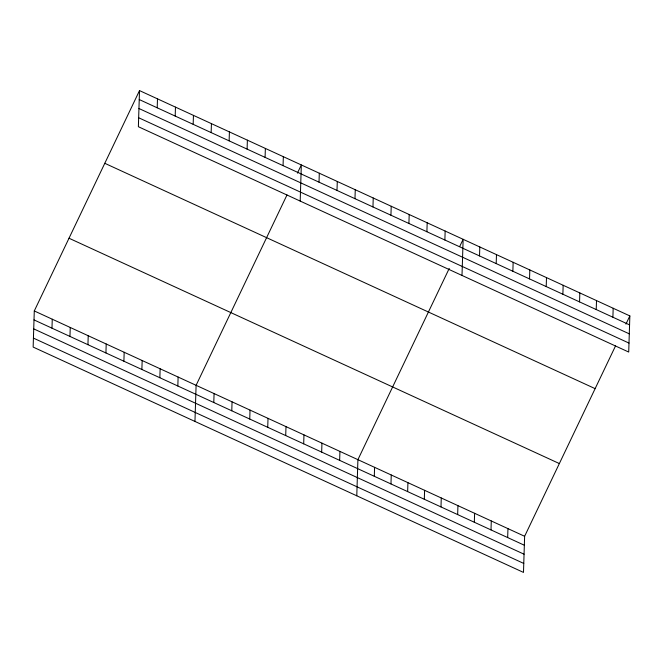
<?xml version="1.0" encoding="UTF-8"?>
<svg xmlns="http://www.w3.org/2000/svg" width="663" height="663" viewBox="0 0 663 663"><rect width="100%" height="100%" fill="white"/><g stroke="black" fill="none" stroke-linecap="round" stroke-linejoin="round"><path stroke-width="0.99" d="M139.512 90.591L138.376 126.716L628.715 352.053L629.85 315.919L139.512 90.591L34.285 310.947L33.15 347.081L523.488 572.409L524.624 536.284L615.529 345.92M51.979 328.168L52.261 319.21M69.963 336.431L70.245 327.472M87.939 344.694L88.22 335.735M105.923 352.956L106.204 343.998M123.898 361.219L124.18 352.26M141.882 369.482L142.164 360.523M157.206 107.804L157.487 98.853M159.858 377.744L160.139 368.785M175.189 116.066L175.471 107.116M177.833 386.007L178.115 377.048M193.165 124.329L193.447 115.379M194.963 421.436L196.099 385.311L286.996 194.947M211.149 132.592L211.431 123.641M213.793 402.524L214.074 393.573M229.125 140.854L229.406 131.904M231.777 410.787L232.058 401.836M247.1 149.117L247.382 140.166M249.752 419.049L250.034 410.099M265.084 157.38L265.366 148.429M267.736 427.312L268.018 418.361M283.06 165.642L283.341 156.683M285.712 435.574L285.993 426.624M300.19 201.08L301.325 164.946L297.414 173.134M303.687 443.837L303.969 434.887M319.019 182.168L319.301 173.209M321.671 452.1L321.953 443.149M337.003 190.43L337.285 181.471M339.647 460.362L339.928 451.412M354.978 198.693L355.26 189.734M356.777 495.8L357.912 459.666L449.249 268.399M372.954 206.955L373.236 197.997M374.297 476.283L374.578 467.332M390.938 215.218L391.22 206.259M390.971 483.949L391.253 474.99M408.914 223.481L409.195 214.522M407.646 491.606L407.927 482.656M426.897 231.743L427.179 222.785M424.312 499.272L424.593 490.313M444.873 240.006L445.155 231.047M440.986 506.93L441.268 497.979M462.003 275.435L463.139 239.31L459.666 246.578M457.661 514.596L457.942 505.637M479.523 255.926L479.805 246.968M474.327 522.253L474.609 513.303M496.197 263.584L496.479 254.633M491.001 529.919L491.283 520.961M512.864 271.25L513.145 262.291M507.676 537.577L507.957 528.618M529.538 278.908L529.82 269.957M546.213 286.573L546.494 277.615M562.879 294.231L563.16 285.281M579.553 301.897L579.835 292.938M596.228 309.555L596.509 300.596M612.894 317.212L613.176 308.262M625.947 324.099L629.85 315.919M139.23 99.541L629.568 324.878M138.948 108.508L629.286 333.845M138.658 117.749L628.996 343.086M104.787 163.305L595.125 388.642M69.01 238.232L559.348 463.561M34.285 310.947L524.624 536.284M34.004 319.906L524.342 545.235M33.722 328.873L524.06 554.202M33.432 338.113L523.77 563.442"/></g></svg>
